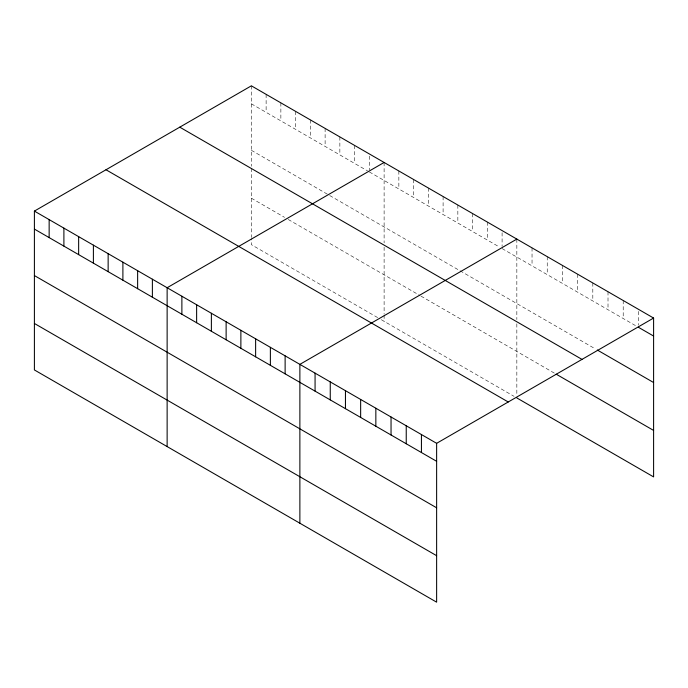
<?xml version="1.0" encoding="UTF-8"?>
<svg xmlns="http://www.w3.org/2000/svg" width="688" height="688" viewBox="0 0 688 688"><rect width="100%" height="100%" fill="white"/><g stroke="black" fill="none" stroke-linecap="round" stroke-linejoin="round"><path stroke-width="0.52" stroke-dasharray="3.44 2.58" d="M251.369 85.828L251.369 166.264M251.369 103.819L367.512 170.873M369.361 171.94L499.325 246.975M502.094 248.574L635.721 325.725M251.369 150.302L328.804 195.005M329.724 195.538L595.498 348.979M251.369 198.196L284.557 217.356M288.246 219.481L420.058 295.582M420.979 296.115L554.382 373.137M377.652 317.589L251.369 244.679L251.369 238.478M381.341 319.714L514.074 396.348M638.404 311.397L638.404 325.157M623.208 300.51L623.208 318.501M608.011 291.738L608.011 309.729M592.815 282.966L592.815 300.957M577.628 274.194L577.628 292.176M562.431 265.422L562.431 283.404M547.235 256.65L547.235 274.632M532.039 247.869L532.039 265.86M516.843 239.097L516.843 319.533M516.843 323.79L516.843 395.875M502.094 232.699L502.094 246.459M487.345 222.069L487.345 240.06M472.596 213.555L472.596 231.546M457.847 205.041L457.847 223.032M443.098 196.527L443.098 214.51M428.349 188.013L428.349 205.996M413.6 179.499L413.6 197.482M398.859 170.977L398.859 188.968M384.11 162.463L384.11 242.898M384.11 247.155L384.11 314.081M384.11 315.113L384.11 321.313M369.361 156.064L369.361 169.824M354.612 145.435L354.612 163.426M339.863 136.921L339.863 154.912M325.114 128.407L325.114 146.398M310.365 119.893L310.365 137.884M295.616 111.379L295.616 129.361M280.867 102.865L280.867 120.847M266.118 94.351L266.118 112.333M251.369 168.397L251.369 237.446"/><path stroke-width="1.03" d="M34.4 211.096L436.631 443.321L436.631 602.172L34.4 369.946L34.4 211.096L251.369 85.828L653.6 318.054L653.6 476.904L516.843 397.948M384.11 162.463L167.132 287.73L167.132 446.581M516.843 239.097L299.873 364.365L299.873 523.215M436.631 443.321L653.6 318.054M638.404 327.273L653.6 336.045M597.287 350.011L653.6 382.528M179.774 127.168L581.996 359.394M556.171 374.169L653.6 430.421M106.004 169.764L508.226 401.981M34.4 229.087L436.631 461.313M34.4 275.57L436.631 507.796M34.4 323.463L436.631 555.689M421.434 434.549L421.434 452.541M406.238 425.777L406.238 443.769M391.042 417.005L391.042 434.997M375.846 408.233L375.846 426.225M360.65 399.461L360.65 417.444M345.453 390.689L345.453 408.672M330.257 381.917L330.257 399.9M315.07 373.137L315.07 391.128M285.124 355.851L285.124 373.842M270.375 347.337L270.375 365.328M255.626 338.823L255.626 356.814M240.877 330.309L240.877 348.3M226.128 321.795L226.128 339.777M211.379 313.281L211.379 331.263M196.63 304.767L196.63 322.749M181.881 296.244L181.881 314.235M152.383 279.216L152.383 297.207M137.634 270.702L137.634 288.693M122.894 262.188L122.894 280.179M108.145 253.674L108.145 271.665M93.396 245.16L93.396 263.151M78.647 236.646L78.647 254.629M63.898 228.132L63.898 246.115M49.149 219.618L49.149 237.601"/></g></svg>
